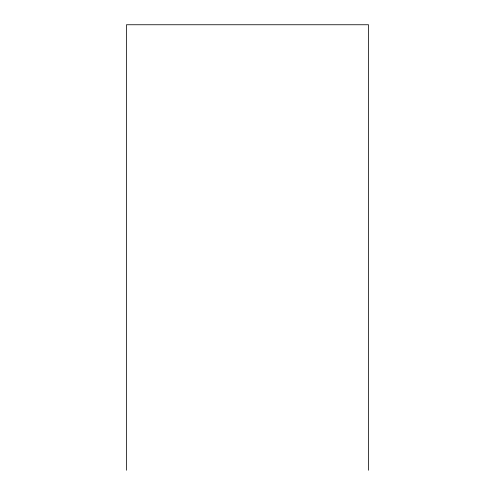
<?xml version="1.0" encoding="UTF-8"?>
<svg xmlns="http://www.w3.org/2000/svg" width="495" height="495" viewBox="0 0 495 495"><rect width="100%" height="100%" fill="white"/><g stroke="black" fill="none" stroke-linecap="round" stroke-linejoin="round"><path stroke-width="0.74" d="M368.528 470.25L368.528 24.75L126.473 24.75L126.473 470.25"/></g></svg>
